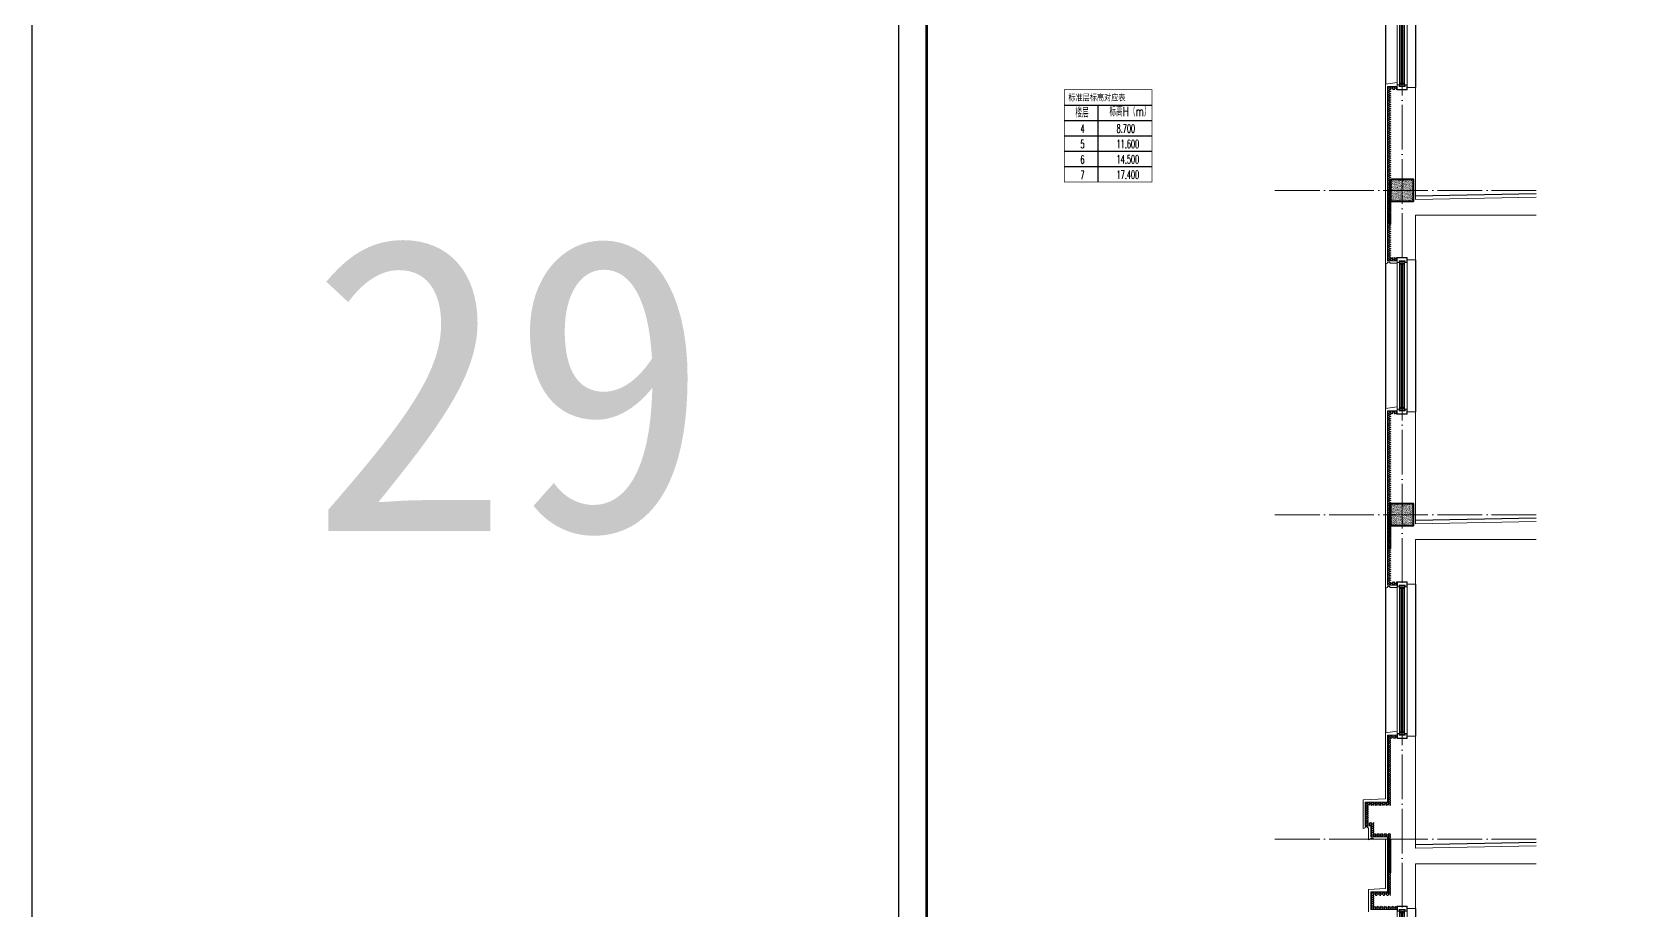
# Model space of a CAD drawing. Extents: x -518115 to 389031, y -231062 to 1628073.
# Drawn here: x 192880 to 207115, y -214140 to -206288 of the extents above; entities that cross this region are included whole.
import ezdxf

# ---------------------------------------------------------------- set-up
doc = ezdxf.new("R2010")
doc.units = 0
doc.header["$LTSCALE"] = 1000
doc.header["$MEASUREMENT"] = 0
doc.linetypes.add('DOTE', pattern=[2.42, 2, -0.2, 0.02, -0.2])
for name, color, linetype in [('C-Sheet-图框', 101, 'Continuous'), ('DIM_SYMB', 3, 'Continuous'), ('PUB_TEXT', 4, 'Continuous'), ('图框', 140, 'Continuous'), ('看线', 251, 'Continuous'), ('立面-看线', 251, 'Continuous')]:
    doc.layers.add(name, color=color, linetype=linetype)
for name, color, linetype, lineweight in [('DOTE', 19, 'DOTE', 9), ('PUB_HATCH', 8, 'Continuous', 9), ('S_WINDOW', 144, 'Continuous', 15), ('WALL', 9, 'Continuous', 40), ('内粉刷', 37, 'Continuous', 9), ('细细', 250, 'Continuous', 0)]:
    doc.layers.add(name, color=color, linetype=linetype, lineweight=lineweight)
doc.layers.add('yichutu', color=7, linetype='Continuous', true_color=0xffffff, plot=False)
doc.styles.add('_TCH_DIM', font='SIMPLEX.shx', dxfattribs={"width": 0.7, "bigfont": 'GBCBIG.shx'})
doc.styles.add('C', font='')
doc.styles.add('宋体', font='', dxfattribs={"height": 50})
doc.styles.get('C').set_extended_font_data('SimHei')
doc.styles.get('宋体').set_extended_font_data('SimSun')
pattern_1 = [(0, (-811253.24, -385446.952), (16.66875, 9.623705), [11.1125, -22.225]), (120, (-811253.24, -385446.952), (-16.66874801, 9.62370845), [11.1125, -22.225]), (60, (-811253.24, -385446.952), (1.99e-06, 19.24741345), [-22.225, 11.1125])]
pattern_2 = [(315, (-218910.2607, -140541.0897), (-1.767766953, -1.767766953), []), (315, (-218909.0822, -140541.0897), (-1.767766953, -1.767766953), [])]
pattern_3 = [(315, (-218910.2607, -141979.3279), (-1.767766953, -1.767766953), []), (315, (-218909.0822, -141979.3279), (-1.767766953, -1.767766953), [])]
pattern_4 = [(0, (-1510887.135, -475865.907), (16.66875, 9.623705), [11.1125, -22.225]), (120, (-1510887.135, -475865.907), (-16.66874801, 9.62370845), [11.1125, -22.225]), (60, (-1510887.135, -475865.907), (1.99e-06, 19.24741345), [-22.225, 11.1125])]

# ---------------------------------------------------------------- blocks, each defined once
blk = doc.blocks.new('yct-1051-594-26275-14850-25-1002.0')
at = {"layer": 'yichutu', "color": 7, "true_color": 0xffffff}
blk.add_lwpolyline([(0, 0), (0, 14850), (26275, 14850), (26275, 0)], close=True, dxfattribs=at)
blk = doc.blocks.new('GFDDDDRG')
at = {"layer": '图框'}
blk.add_lwpolyline([(923310, -107437), (923310, -159999), (893610, -159999), (893610, -107437)], close=True, dxfattribs=at)
blk.add_lwpolyline([(923310, -107437), (923310, -159999), (893610, -159999), (893610, -107437)], close=True, dxfattribs=at)
at = {"layer": '图框', "const_width": 50}
blk.add_lwpolyline([(894110, -159499), (922810, -159499), (922810, -108687), (894110, -108687)], close=True, dxfattribs=at)
blk = doc.blocks.new('A$C47771182')
at = {"layer": '立面-看线'}
h = blk.add_hatch(dxfattribs=at)
h.set_pattern_fill('HONEY', color=256, scale=7)
h.set_pattern_definition(pattern_1)
h.paths.add_polyline_path([(30, 0), (0, 0), (0, 900), (-55, 900), (-55, 930), (30, 930)])
h = blk.add_hatch(dxfattribs=at)
h.set_pattern_fill('HONEY', color=256, scale=7)
h.set_pattern_definition(pattern_1)
h.paths.add_polyline_path([(30, 0), (0, 0), (0, -600), (-55, -600), (-55, -630), (30, -630)])
blk = doc.blocks.new('zrszerf')
at = {"layer": '细细'}
h = blk.add_hatch(dxfattribs=at)
h.set_pattern_fill('金属', color=256, style=0)
h.set_pattern_definition(pattern_2)
h.paths.add_polyline_path([(257695, 608543), (257715, 608543), (257715, 608557), (257765, 608557), (257765, 608543), (257785, 608543), (257785, 608588), (257695, 608588)])
h.paths.add_polyline_path([(257713, 608559), (257713, 608545), (257697, 608545), (257697, 608586), (257783, 608586), (257783, 608545), (257767, 608545), (257767, 608559)], flags=16)
h = blk.add_hatch(dxfattribs=at)
h.set_pattern_fill('金属', color=256, style=0)
h.set_pattern_definition(pattern_2)
h.paths.add_polyline_path([(257762, 608555), (257762, 608530), (257750, 608530), (257750, 608540), (257729, 608540), (257729, 608530), (257717, 608530), (257717, 608555)])
h.paths.add_polyline_path([(257719, 608553), (257719, 608532), (257727, 608532), (257727, 608542), (257752, 608542), (257752, 608532), (257760, 608532), (257760, 608553)], flags=16)
h = blk.add_hatch(color=256, dxfattribs=at)
edge = h.paths.add_edge_path()
edge.add_line((257735, 608540), (257735, 608528))
edge.add_arc((257740, 608520), 9.44, 61.5175, 118.4825, ccw=False)
edge.add_line((257744, 608528), (257744, 608540))
edge.add_arc((257740, 608548), 9.44, 241.5175, 298.4825, ccw=False)
h = blk.add_hatch(dxfattribs=at)
h.set_pattern_fill('金属', color=256, style=0)
h.set_pattern_definition(pattern_3)
h.paths.add_polyline_path([(257762, 607222), (257762, 607247), (257750, 607247), (257750, 607237), (257729, 607237), (257729, 607247), (257717, 607247), (257717, 607222)])
h.paths.add_polyline_path([(257719, 607224), (257719, 607245), (257727, 607245), (257727, 607235), (257752, 607235), (257752, 607245), (257760, 607245), (257760, 607224)], flags=16)
h = blk.add_hatch(color=256, dxfattribs=at)
edge = h.paths.add_edge_path()
edge.add_line((257735, 607237), (257735, 607249))
edge.add_arc((257740, 607257), 9.44, 241.5175, 298.4825)
edge.add_line((257744, 607249), (257744, 607237))
edge.add_arc((257740, 607229), 9.44, 61.5175, 118.4825)
h = blk.add_hatch(dxfattribs=at)
h.set_pattern_fill('金属', color=256, style=0)
h.set_pattern_definition(pattern_3)
h.paths.add_polyline_path([(257695, 607233), (257715, 607233), (257715, 607220), (257765, 607220), (257765, 607233), (257785, 607233), (257785, 607188), (257695, 607188)])
h.paths.add_polyline_path([(257713, 607218), (257713, 607231), (257697, 607231), (257697, 607190), (257783, 607190), (257783, 607231), (257767, 607231), (257767, 607218)], flags=16)
at = {"layer": 'S_WINDOW'}
for p, q in [((257695, 607233), (257695, 608543)), ((257717, 607247), (257717, 608530)), ((257762, 607247), (257762, 608530)), ((257785, 607233), (257785, 608543))]:
    blk.add_line(p, q, dxfattribs=at)
for points in [[(257785, 608588), (257785, 608543), (257765, 608543), (257765, 608557), (257715, 608557), (257715, 608543), (257695, 608543), (257695, 608588)], [(257783, 608586), (257783, 608545), (257767, 608545), (257767, 608559), (257713, 608559), (257713, 608545), (257697, 608545), (257697, 608586)], [(257762, 608555), (257762, 608530), (257750, 608530), (257750, 608540), (257729, 608540), (257729, 608530), (257717, 608530), (257717, 608555)], [(257760, 608553), (257760, 608532), (257752, 608532), (257752, 608542), (257727, 608542), (257727, 608532), (257719, 608532), (257719, 608553)], [(257762, 607222), (257762, 607247), (257750, 607247), (257750, 607237), (257729, 607237), (257729, 607247), (257717, 607247), (257717, 607222)], [(257760, 607224), (257760, 607245), (257752, 607245), (257752, 607235), (257727, 607235), (257727, 607245), (257719, 607245), (257719, 607224)], [(257785, 607188), (257785, 607233), (257765, 607233), (257765, 607220), (257715, 607220), (257715, 607233), (257695, 607233), (257695, 607188)], [(257783, 607190), (257783, 607231), (257767, 607231), (257767, 607218), (257713, 607218), (257713, 607231), (257697, 607231), (257697, 607190)]]:
    blk.add_lwpolyline(points, close=True, dxfattribs=at)
at = {"layer": '细细'}
for points in [[(257729, 608530), (257729, 607247)], [(257735, 607249), (257735, 608540)], [(257744, 607249), (257744, 608540)], [(257750, 608530), (257750, 607247)]]:
    blk.add_lwpolyline(points, dxfattribs=at)
for points in [[(257735, 608540), (257735, 608528, -0.253805), (257744, 608528), (257744, 608540, -0.253805)], [(257735, 607237), (257735, 607249, 0.253805), (257744, 607249), (257744, 607237, 0.253805)]]:
    blk.add_lwpolyline(points, format="xyb", close=True, dxfattribs=at)
blk = doc.blocks.new('gdfgdgrdfaw')
at = {"layer": '立面-看线'}
h = blk.add_hatch(dxfattribs=at)
h.set_pattern_fill('碎沙', color=256, scale=4)
h.set_pattern_definition([(37.5, (356389.152, 79681.42), (-0.32000626, 9.78826475), [0, -7.7216, 0, -8.636, 0, -8.255]), (7.5, (356389.152, 79681.42), (8.99046566, 14.33650201), [0, -4.1656, 0, -6.9596, 0, -2.667]), (327.5, (356382.904, 79681.42), (15.819847405, 0.02874369), [0, -2.54, 0, -9.144, 0, -11.938]), (317.5, (356382.904, 79681.42), (15.27112905, 4.45858647), [0, -1.27, 0, -5.9944, 0, -6.858])])
h.paths.add_polyline_path([(1157442, 465043), (1157642, 465043), (1157642, 465243), (1157442, 465243)])
at = {"layer": 'PUB_HATCH', "color": 215, "true_color": 0xa953a0}
blk.add_lwpolyline([(1157497, 464513), (1157412, 464513), (1157412, 466073), (1157497, 466073)], dxfattribs=at)
at = {"layer": 'WALL'}
blk.add_lwpolyline([(1157442, 465243), (1157642, 465243), (1157642, 465043), (1157442, 465043)], close=True, dxfattribs=at)
at = {"layer": '内粉刷'}
blk.add_line((1157392, 465143), (1157392, 464493), dxfattribs=at)
for points in [[(1157392, 465143), (1157392, 466093), (1157497, 466108)], [(1157587, 466063), (1157662, 466063), (1157662, 465063)], [(1158741, 465083), (1157662, 465063)], [(1157587, 464523), (1157662, 464523), (1157662, 464923), (1158741, 464923)], [(1157432, 464493), (1157432, 464503), (1157412, 464503), (1157412, 464493), (1157392, 464488), (1157392, 464493)], [(1157432, 464493), (1157497, 464493)]]:
    blk.add_lwpolyline(points, dxfattribs=at)
at = {"layer": '看线'}
for p, q in [((1157392, 467393), (1157392, 466093)), ((1157662, 467423), (1157662, 466063))]:
    blk.add_line(p, q, dxfattribs=at)
at = {"layer": '看线', "color": 32}
blk.add_lwpolyline([(1158741, 465113), (1157662, 465093)], dxfattribs=at)
blk.add_blockref('zrszerf', (899802, -141145))
at = {"xscale": -1}
blk.add_blockref('A$C47771182', (1157442, 465143), dxfattribs=at)
blk = doc.blocks.new('VDVDXAXFSFFX')
at = {"layer": 'PUB_HATCH'}
h = blk.add_hatch(dxfattribs=at)
h.set_pattern_fill('DOTS', color=251, scale=2, style=0)
h.set_pattern_definition([(0, (924712.4965, -148185.593), (1.5875, 3.175), [0, -3.175])])
h.paths.add_polyline_path([(924682, -148186), (924712, -148186), (924712, -147936), (924712, -147886), (924712, -147886), (924712, -147886), (924682, -147886)])
at = {"layer": 'PUB_HATCH', "color": 5}
blk.add_lwpolyline([(924712, -147886), (924682, -147886), (924682, -148186), (924712, -148186)], close=True, dxfattribs=at)

msp = doc.modelspace()

# ---------------------------------------------------------------- hatches: boundary and pattern name
at = {"layer": '立面-看线'}
h = msp.add_hatch(dxfattribs=at)
h.set_pattern_fill('HONEY', color=256, scale=7)
h.set_pattern_definition(pattern_4)
h.paths.add_polyline_path([(205000.6, -213175), (205030.6, -213175), (205030.6, -212605), (205085.6, -212605), (205085.6, -212575), (205000.6, -212575)])
h = msp.add_hatch(dxfattribs=at)
h.set_pattern_fill('HONEY', color=256, scale=7)
h.set_pattern_definition(pattern_4)
h.paths.add_polyline_path([(204800.6, -213175), (204800.6, -213385), (204850.6, -213385), (204850.6, -213485), (205000.6, -213485), (205000.6, -213975), (204850.6, -213975), (204850.6, -214135), (205085.6, -214135), (205085.6, -214105), (205030.6, -214105), (205030.6, -214105), (204880.6, -214105), (204880.6, -214005), (205030.6, -214005), (205030.6, -213455), (204880.6, -213455), (204880.6, -213355), (204830.6, -213355), (204830.6, -213205), (205030.6, -213205), (205030.6, -213175)])

# ---------------------------------------------------------------- linework, layer by layer
at = {"layer": 'C-Sheet-图框', "color": 0}
for p, q in [((202110.6, -206942.5), (202893.3, -206942.5)), ((202110.6, -206942.5), (202893.3, -206942.5)), ((202410.9, -206942.5), (202410.9, -207630)), ((202110.6, -207080), (202893.3, -207080)), ((202110.6, -207217.5), (202893.3, -207217.5)), ((202110.6, -207355), (202893.3, -207355)), ((202110.6, -207492.5), (202893.3, -207492.5))]:
    msp.add_line(p, q, dxfattribs=at)
at = {"layer": 'C-Sheet-图框', "color": 0, "const_width": 6}
msp.add_lwpolyline([(202110.6, -207630), (202893.3, -207630), (202893.3, -206805), (202110.6, -206805)], close=True, dxfattribs=at)
at = {"layer": 'DOTE', "linetype": 'DOTE', "ltscale": 0.2}
for p, q in [((205130.6, -217505), (205130.6, -199825)), ((206329.1, -207705), (203960.4, -207705)), ((206329.1, -210605), (203960.4, -210605)), ((206329.1, -213505), (203960.4, -213505))]:
    msp.add_line(p, q, dxfattribs=at)
at = {"layer": 'PUB_HATCH', "color": 215, "true_color": 0xa953a0}
for points in [[(205000.6, -213175), (205000.6, -212575), (205085.6, -212575)], [(205000.6, -213175), (204800.6, -213175), (204800.6, -213385), (204850.6, -213385), (204850.6, -213485), (205000.6, -213485), (205000.6, -213975), (204850.6, -213975), (204850.6, -214135), (205085.6, -214135)]]:
    msp.add_lwpolyline(points, dxfattribs=at)
at = {"layer": '内粉刷'}
for points in [[(204980.6, -213145), (204980.6, -212555), (205085.6, -212540)], [(205175.6, -212585), (205250.6, -212585), (205250.6, -213585)], [(204980.6, -213145), (204780.6, -213155), (204780.6, -213405)], [(204820.6, -213405), (204820.6, -213395), (204800.6, -213395), (204800.6, -213405), (204780.6, -213410), (204780.6, -213405)], [(204820.6, -213405), (204830.6, -213405), (204830.6, -213505)], [(204870.6, -213505), (204870.6, -213495), (204850.6, -213495), (204850.6, -213505), (204830.6, -213510), (204830.6, -213505)], [(204870.6, -213505), (204980.6, -213505), (204980.6, -213945), (204830.6, -213955), (204830.6, -214155)], [(206329.1, -213565), (205250.6, -213585)], [(205175.6, -214125), (205250.6, -214125), (205250.6, -213725), (206329.1, -213725)]]:
    msp.add_lwpolyline(points, dxfattribs=at)
at = {"layer": '看线'}
for p, q in [((205250.6, -211225), (205250.6, -212585)), ((204980.6, -211255), (204980.6, -212555)), ((205250.6, -214125), (205250.6, -215485))]:
    msp.add_line(p, q, dxfattribs=at)
at = {"layer": '看线', "color": 32}
msp.add_lwpolyline([(206329.1, -213535), (205250.6, -213555)], dxfattribs=at)

# ---------------------------------------------------------------- block references
at = {"xscale": 0.5, "yscale": 0.5, "zscale": 0.5}
msp.add_blockref('GFDDDDRG', (-246174.4, -141678.5), dxfattribs=at)
for name, p in [('gdfgdgrdfaw', (-952411.8, -672848.4)), ('VDVDXAXFSFFX', (-719681.9, -59819.4)), ('gdfgdgrdfaw', (-952411.8, -675748.4)), ('VDVDXAXFSFFX', (-719681.9, -62719.4)), ('zrszerf', (-52609.3, -819793.4)), ('VDVDXAXFSFFX', (-719681.9, -65619.4)), ('zrszerf', (-52609.3, -822693.4))]:
    msp.add_blockref(name, p)
at = {"layer": 'yichutu', "rotation": 270}
for p in [(178030.5, -195397), (200630.5, -195397)]:
    msp.add_blockref('yct-1051-594-26275-14850-25-1002.0', p, dxfattribs=at)

# ---------------------------------------------------------------- texts
at = {"layer": 'DIM_SYMB', "color": 6, "style": 'C'}
msp.add_text('29', height=2628.69, dxfattribs=at).set_placement((195362.6, -210749.9))
at = {"layer": 'PUB_TEXT', "color": 2, "style": '宋体', "width": 0.8}
msp.add_text('标准层标高对应表', height=56.96, dxfattribs=at).set_placement((202146.6, -206902.6))
at = {"layer": 'PUB_TEXT', "style": '_TCH_DIM'}
for s, height, width, p in [('楼层', 84.4, 0.7, (202209.7, -207053.1)), ('标高H（m）', 84.4, 0.7, (202514.2, -207042)), ('4', 74.4, 0.494118, (202254, -207191.2)), ('8.700', 74.38, 0.494118, (202577.4, -207189.3)), ('11.600', 74.38, 0.494118, (202577.4, -207326.8)), ('5', 74.4, 0.494118, (202254, -207328.7)), ('6', 74.4, 0.494118, (202254, -207466.2)), ('14.500', 74.38, 0.494118, (202577.4, -207464.3)), ('7', 74.4, 0.494118, (202254, -207603.7)), ('17.400', 74.38, 0.494118, (202577.4, -207601.8))]:
    msp.add_text(s, height=height, dxfattribs=dict(at, width=width)).set_placement(p)

doc.saveas('drawing.dxf')
